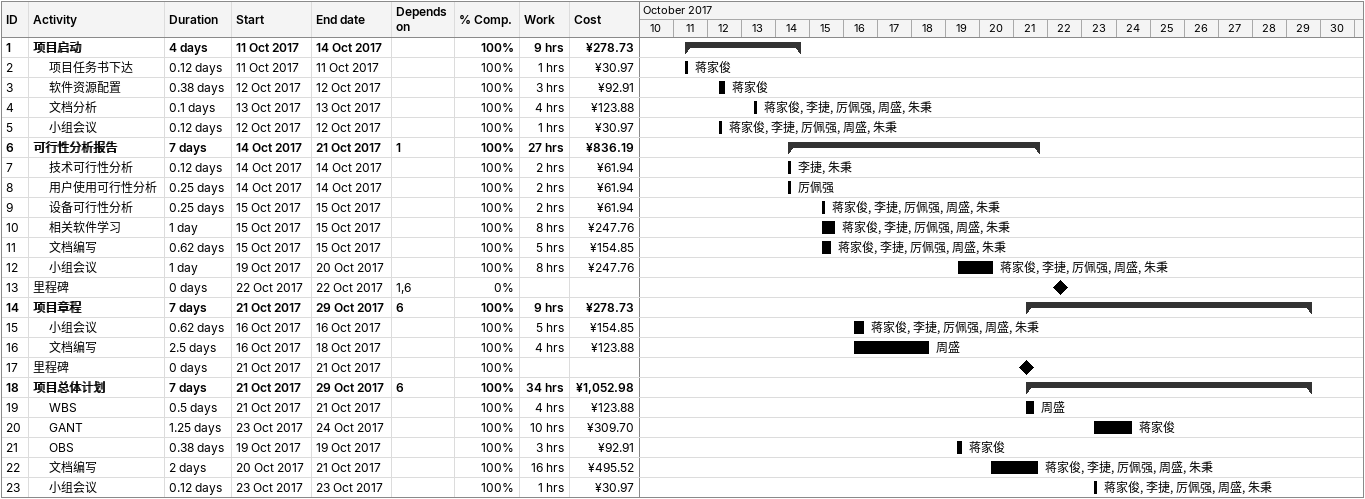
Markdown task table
| ID | Level | Task | Duration | Start | Finish | Predecessors | Resources | % complete | Work (h) | Cost (¥) |
|---|---|---|---|---|---|---|---|---|---|---|
| 1 | 1 | **项目启动** | 4d | 2017-10-11 | 2017-10-14 |  |  | 100 | 9 | 278.73 |
| 2 | 2 | 项目任务书下达 | 0.12d | 2017-10-11 | 2017-10-11 |  | 蒋家俊 | 100 | 1 | 30.97 |
| 3 | 2 | 软件资源配置 | 0.38d | 2017-10-12 | 2017-10-12 |  | 蒋家俊 | 100 | 3 | 92.91 |
| 4 | 2 | 文档分析 | 0.1d | 2017-10-13 | 2017-10-13 |  | 蒋家俊, 李捷, 厉佩强, 周盛, 朱秉 | 100 | 4 | 123.88 |
| 5 | 2 | 小组会议 | 0.12d | 2017-10-12 | 2017-10-12 |  | 蒋家俊, 李捷, 厉佩强, 周盛, 朱秉 | 100 | 1 | 30.97 |
| 6 | 1 | **可行性分析报告** | 7d | 2017-10-14 | 2017-10-21 | 1 |  | 100 | 27 | 836.19 |
| 7 | 2 | 技术可行性分析 | 0.12d | 2017-10-14 | 2017-10-14 |  | 李捷, 朱秉 | 100 | 2 | 61.94 |
| 8 | 2 | 用户使用可行性分析 | 0.25d | 2017-10-14 | 2017-10-14 |  | 厉佩强 | 100 | 2 | 61.94 |
| 9 | 2 | 设备可行性分析 | 0.25d | 2017-10-15 | 2017-10-15 |  | 蒋家俊, 李捷, 厉佩强, 周盛, 朱秉 | 100 | 2 | 61.94 |
| 10 | 2 | 相关软件学习 | 1d | 2017-10-15 | 2017-10-15 |  | 蒋家俊, 李捷, 厉佩强, 周盛, 朱秉 | 100 | 8 | 247.76 |
| 11 | 2 | 文档编写 | 0.62d | 2017-10-15 | 2017-10-15 |  | 蒋家俊, 李捷, 厉佩强, 周盛, 朱秉 | 100 | 5 | 154.85 |
| 12 | 2 | 小组会议 | 1d | 2017-10-19 | 2017-10-20 |  | 蒋家俊, 李捷, 厉佩强, 周盛, 朱秉 | 100 | 8 | 247.76 |
| 13 | 1 | 里程碑 | 0d | 2017-10-22 | 2017-10-22 | 1, 6 |  | 0 |  |  |
| 14 | 1 | **项目章程** | 7d | 2017-10-21 | 2017-10-29 | 6 |  | 100 | 9 | 278.73 |
| 15 | 2 | 小组会议 | 0.62d | 2017-10-16 | 2017-10-16 |  | 蒋家俊, 李捷, 厉佩强, 周盛, 朱秉 | 100 | 5 | 154.85 |
| 16 | 2 | 文档编写 | 2.5d | 2017-10-16 | 2017-10-18 |  | 周盛 | 100 | 4 | 123.88 |
| 17 | 1 | 里程碑 | 0d | 2017-10-21 | 2017-10-21 |  |  | 100 |  |  |
| 18 | 1 | **项目总体计划** | 7d | 2017-10-21 | 2017-10-29 | 6 |  | 100 | 34 | 1052.98 |
| 19 | 2 | WBS | 0.5d | 2017-10-21 | 2017-10-21 |  | 周盛 | 100 | 4 | 123.88 |
| 20 | 2 | GANT | 1.25d | 2017-10-23 | 2017-10-24 |  | 蒋家俊 | 100 | 10 | 309.70 |
| 21 | 2 | OBS | 0.38d | 2017-10-19 | 2017-10-19 |  | 蒋家俊 | 100 | 3 | 92.91 |
| 22 | 2 | 文档编写 | 2d | 2017-10-20 | 2017-10-21 |  | 蒋家俊, 李捷, 厉佩强, 周盛, 朱秉 | 100 | 16 | 495.52 |
| 23 | 2 | 小组会议 | 0.12d | 2017-10-23 | 2017-10-23 |  | 蒋家俊, 李捷, 厉佩强, 周盛, 朱秉 | 100 | 1 | 30.97 |
